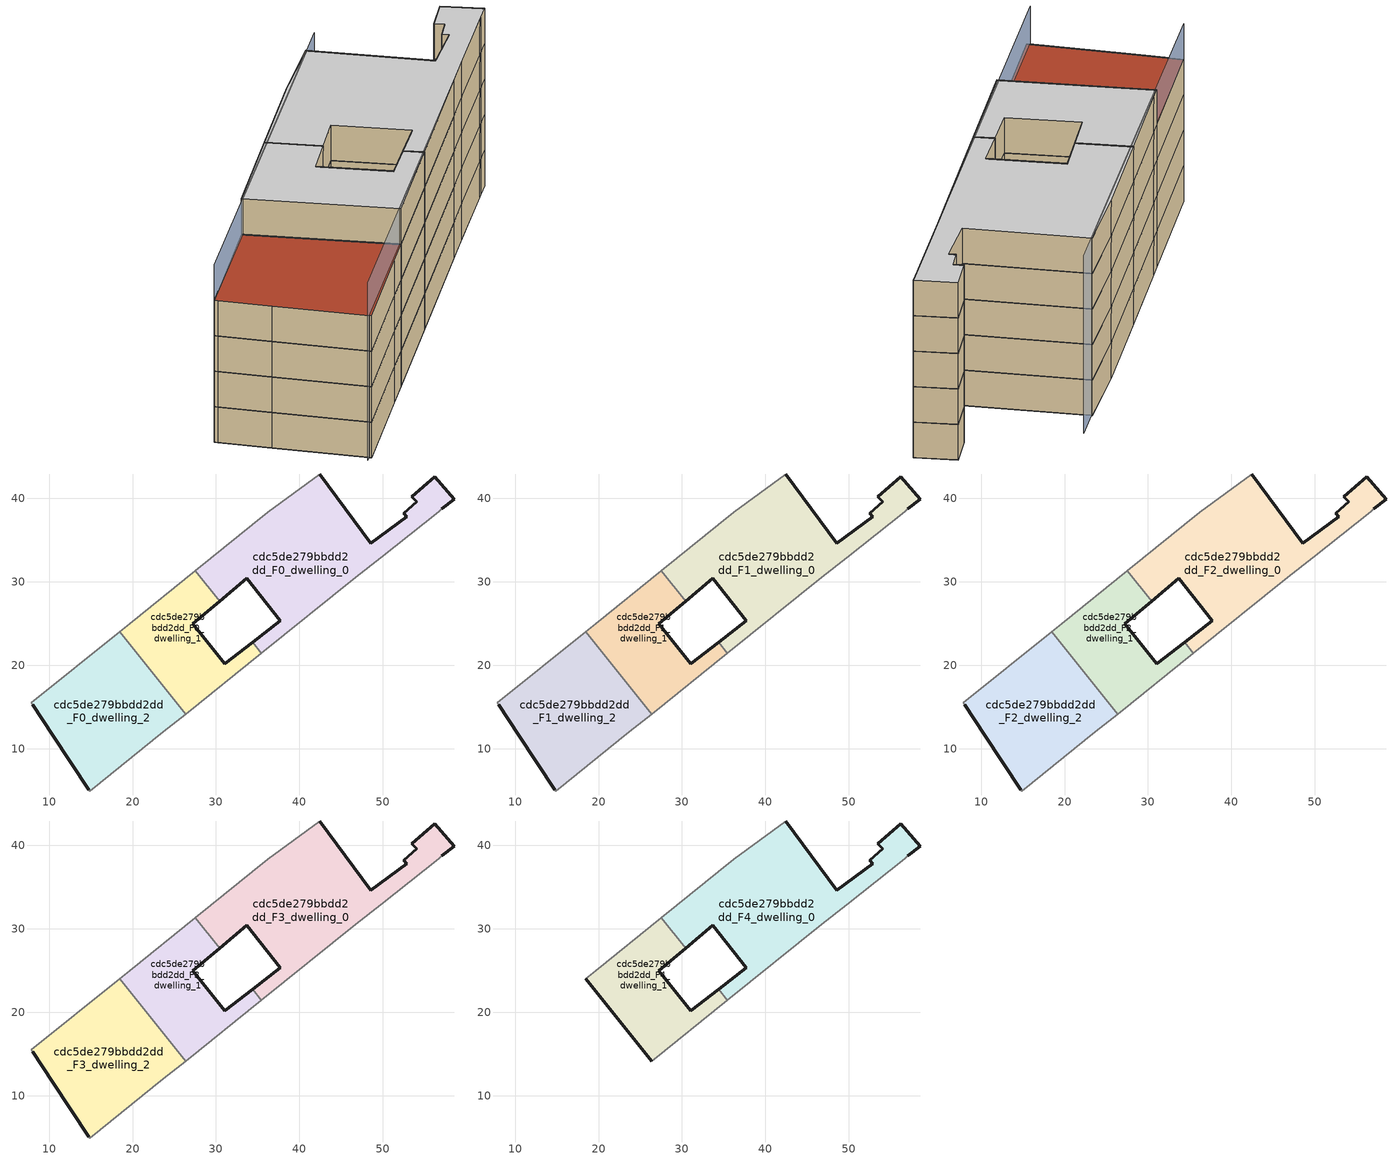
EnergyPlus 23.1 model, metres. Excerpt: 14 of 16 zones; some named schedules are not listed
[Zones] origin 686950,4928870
cdc5de279bbdd2dd_F0_dwelling_0
 floor ground (EU_floor_Construction): 49.72,32.88 56.69,38.41 57.08,38.72 58.53,39.86 56.22,42.56 53.46,40.19 54.03,39.56 52.47,38.19 52.85,37.76 48.55,34.6 42.44,42.91 36.22,38.31 27.53,31.33 30.44,27.69 33.68,30.4 37.71,25.35 34.38,22.77 35.44,21.44 46.77,30.53 z0
 wall outside (EU_wall_Construction): 34.38,22.77 37.71,25.35 33.68,30.4 30.44,27.69 / 42.44,42.91 48.55,34.6 52.85,37.76 52.47,38.19 54.03,39.56 53.46,40.19 56.22,42.56 58.53,39.86 57.08,38.72 z0:3
 wall adiabatic (EU_wall_Construction): 57.08,38.72 56.69,38.41 49.72,32.88 46.77,30.53 35.44,21.44 / 27.53,31.33 36.22,38.31 42.44,42.91 z0:3
 wall to cdc5de279bbdd2dd_F0_dwelling_1 (EU_wall_Construction): 35.44,21.44 34.38,22.77 / 30.44,27.69 27.53,31.33 z0:3
cdc5de279bbdd2dd_F0_dwelling_1
 floor ground (EU_floor_Construction): 35.44,21.44 34.38,22.77 31.06,20.2 27.21,24.98 30.44,27.69 27.53,31.33 19.65,24.99 18.45,24.03 26.36,14.15 z0
 wall outside (EU_wall_Construction): 30.44,27.69 27.21,24.98 31.06,20.2 34.38,22.77 z0:3
 wall adiabatic (EU_wall_Construction): 35.44,21.44 26.36,14.15 / 18.45,24.03 19.65,24.99 27.53,31.33 z0:3
 wall to cdc5de279bbdd2dd_F0_dwelling_2 (EU_wall_Construction): 26.36,14.15 18.45,24.03 z0:3
cdc5de279bbdd2dd_F0_dwelling_2
 floor ground (EU_floor_Construction): 23.68,12 26.36,14.15 18.45,24.03 7.89,15.52 8.06,15.29 10.46,11.62 14.77,5.1 14.88,4.93 z0
 wall outside (EU_wall_Construction): 14.77,5.1 10.46,11.62 8.06,15.29 z0:3
 wall adiabatic (EU_wall_Construction): 26.36,14.15 23.68,12 14.88,4.93 14.77,5.1 / 8.06,15.29 7.89,15.52 18.45,24.03 z0:3
cdc5de279bbdd2dd_F1_dwelling_0
 floor to cdc5de279bbdd2dd_F0_dwelling_0 (EU_floor_Construction): 49.72,32.88 56.69,38.41 57.08,38.72 58.53,39.86 56.22,42.56 53.46,40.19 54.03,39.56 52.47,38.19 52.85,37.76 48.55,34.6 42.44,42.91 36.22,38.31 27.53,31.33 30.44,27.69 33.68,30.4 37.71,25.35 34.38,22.77 35.44,21.44 46.77,30.53 z3
 wall outside (EU_wall_Construction): 34.38,22.77 37.71,25.35 33.68,30.4 30.44,27.69 / 42.44,42.91 48.55,34.6 52.85,37.76 52.47,38.19 54.03,39.56 53.46,40.19 56.22,42.56 58.53,39.86 57.08,38.72 z3:6
 wall adiabatic (EU_wall_Construction): 57.08,38.72 56.69,38.41 49.72,32.88 46.77,30.53 35.44,21.44 / 27.53,31.33 36.22,38.31 42.44,42.91 z3:6
 wall to cdc5de279bbdd2dd_F1_dwelling_1 (EU_wall_Construction): 35.44,21.44 34.38,22.77 / 30.44,27.69 27.53,31.33 z3:6
cdc5de279bbdd2dd_F1_dwelling_1
 floor to cdc5de279bbdd2dd_F0_dwelling_1 (EU_floor_Construction): 35.44,21.44 34.38,22.77 31.06,20.2 27.21,24.98 30.44,27.69 27.53,31.33 19.65,24.99 18.45,24.03 26.36,14.15 z3
 wall outside (EU_wall_Construction): 30.44,27.69 27.21,24.98 31.06,20.2 34.38,22.77 z3:6
 wall adiabatic (EU_wall_Construction): 35.44,21.44 26.36,14.15 / 18.45,24.03 19.65,24.99 27.53,31.33 z3:6
 wall to cdc5de279bbdd2dd_F1_dwelling_2 (EU_wall_Construction): 26.36,14.15 18.45,24.03 z3:6
cdc5de279bbdd2dd_F1_dwelling_2
 floor to cdc5de279bbdd2dd_F0_dwelling_2 (EU_floor_Construction): 23.68,12 26.36,14.15 18.45,24.03 7.89,15.52 8.06,15.29 10.46,11.62 14.77,5.1 14.88,4.93 z3
 wall outside (EU_wall_Construction): 14.77,5.1 10.46,11.62 8.06,15.29 z3:6
 wall adiabatic (EU_wall_Construction): 26.36,14.15 23.68,12 14.88,4.93 14.77,5.1 / 8.06,15.29 7.89,15.52 18.45,24.03 z3:6
cdc5de279bbdd2dd_F2_dwelling_0
 floor to cdc5de279bbdd2dd_F1_dwelling_0 (EU_floor_Construction): 49.72,32.88 56.69,38.41 57.08,38.72 58.53,39.86 56.22,42.56 53.46,40.19 54.03,39.56 52.47,38.19 52.85,37.76 48.55,34.6 42.44,42.91 36.22,38.31 27.53,31.33 30.44,27.69 33.68,30.4 37.71,25.35 34.38,22.77 35.44,21.44 46.77,30.53 z6
 wall outside (EU_wall_Construction): 34.38,22.77 37.71,25.35 33.68,30.4 30.44,27.69 / 42.44,42.91 48.55,34.6 52.85,37.76 52.47,38.19 54.03,39.56 53.46,40.19 56.22,42.56 58.53,39.86 57.08,38.72 z6:9
 wall adiabatic (EU_wall_Construction): 57.08,38.72 56.69,38.41 49.72,32.88 46.77,30.53 35.44,21.44 / 27.53,31.33 36.22,38.31 42.44,42.91 z6:9
 wall to cdc5de279bbdd2dd_F2_dwelling_1 (EU_wall_Construction): 35.44,21.44 34.38,22.77 / 30.44,27.69 27.53,31.33 z6:9
cdc5de279bbdd2dd_F2_dwelling_1
 floor to cdc5de279bbdd2dd_F1_dwelling_1 (EU_floor_Construction): 35.44,21.44 34.38,22.77 31.06,20.2 27.21,24.98 30.44,27.69 27.53,31.33 19.65,24.99 18.45,24.03 26.36,14.15 z6
 wall outside (EU_wall_Construction): 30.44,27.69 27.21,24.98 31.06,20.2 34.38,22.77 z6:9
 wall adiabatic (EU_wall_Construction): 35.44,21.44 26.36,14.15 / 18.45,24.03 19.65,24.99 27.53,31.33 z6:9
 wall to cdc5de279bbdd2dd_F2_dwelling_2 (EU_wall_Construction): 26.36,14.15 18.45,24.03 z6:9
cdc5de279bbdd2dd_F2_dwelling_2
 floor to cdc5de279bbdd2dd_F1_dwelling_2 (EU_floor_Construction): 23.68,12 26.36,14.15 18.45,24.03 7.89,15.52 8.06,15.29 10.46,11.62 14.77,5.1 14.88,4.93 z6
 wall outside (EU_wall_Construction): 14.77,5.1 10.46,11.62 8.06,15.29 z6:9
 wall adiabatic (EU_wall_Construction): 26.36,14.15 23.68,12 14.88,4.93 14.77,5.1 / 8.06,15.29 7.89,15.52 18.45,24.03 z6:9
cdc5de279bbdd2dd_F3_dwelling_0
 floor to cdc5de279bbdd2dd_F2_dwelling_0 (EU_floor_Construction): 49.72,32.88 56.69,38.41 57.08,38.72 58.53,39.86 56.22,42.56 53.46,40.19 54.03,39.56 52.47,38.19 52.85,37.76 48.55,34.6 42.44,42.91 36.22,38.31 27.53,31.33 30.44,27.69 33.68,30.4 37.71,25.35 34.38,22.77 35.44,21.44 46.77,30.53 z9
 wall outside (EU_wall_Construction): 34.38,22.77 37.71,25.35 33.68,30.4 30.44,27.69 / 42.44,42.91 48.55,34.6 52.85,37.76 52.47,38.19 54.03,39.56 53.46,40.19 56.22,42.56 58.53,39.86 57.08,38.72 z9:12
 wall adiabatic (EU_wall_Construction): 57.08,38.72 56.69,38.41 49.72,32.88 46.77,30.53 35.44,21.44 / 27.53,31.33 36.22,38.31 42.44,42.91 z9:12
 wall to cdc5de279bbdd2dd_F3_dwelling_1 (EU_wall_Construction): 35.44,21.44 34.38,22.77 / 30.44,27.69 27.53,31.33 z9:12
cdc5de279bbdd2dd_F3_dwelling_1
 floor to cdc5de279bbdd2dd_F2_dwelling_1 (EU_floor_Construction): 35.44,21.44 34.38,22.77 31.06,20.2 27.21,24.98 30.44,27.69 27.53,31.33 19.65,24.99 18.45,24.03 26.36,14.15 z9
 wall outside (EU_wall_Construction): 30.44,27.69 27.21,24.98 31.06,20.2 34.38,22.77 z9:12
 wall adiabatic (EU_wall_Construction): 35.44,21.44 26.36,14.15 / 18.45,24.03 19.65,24.99 27.53,31.33 z9:12
 wall to cdc5de279bbdd2dd_F3_dwelling_2 (EU_wall_Construction): 26.36,14.15 18.45,24.03 z9:12
cdc5de279bbdd2dd_F3_dwelling_2
 floor to cdc5de279bbdd2dd_F2_dwelling_2 (EU_floor_Construction): 23.68,12 26.36,14.15 18.45,24.03 7.89,15.52 8.06,15.29 10.46,11.62 14.77,5.1 14.88,4.93 z9
 wall outside (EU_wall_Construction): 14.77,5.1 10.46,11.62 8.06,15.29 z9:12
 wall adiabatic (EU_wall_Construction): 26.36,14.15 23.68,12 14.88,4.93 14.77,5.1 / 8.06,15.29 7.89,15.52 18.45,24.03 z9:12
 roof outside (EU_roof_Construction): 18.45,24.03 26.36,14.15 23.68,12 14.88,4.93 14.77,5.1 10.46,11.62 8.06,15.29 7.89,15.52 z12
cdc5de279bbdd2dd_F4_dwelling_0
 floor to cdc5de279bbdd2dd_F3_dwelling_0 (EU_floor_Construction): 49.72,32.88 56.69,38.41 57.08,38.72 58.53,39.86 56.22,42.56 53.46,40.19 54.03,39.56 52.47,38.19 52.85,37.76 48.55,34.6 42.44,42.91 36.22,38.31 27.53,31.33 30.44,27.69 33.68,30.4 37.71,25.35 34.38,22.77 35.44,21.44 46.77,30.53 z12
 wall outside (EU_wall_Construction): 34.38,22.77 37.71,25.35 33.68,30.4 30.44,27.69 / 42.44,42.91 48.55,34.6 52.85,37.76 52.47,38.19 54.03,39.56 53.46,40.19 56.22,42.56 58.53,39.86 57.08,38.72 z12:15
 wall adiabatic (EU_wall_Construction): 57.08,38.72 56.69,38.41 49.72,32.88 46.77,30.53 35.44,21.44 / 27.53,31.33 36.22,38.31 42.44,42.91 z12:15
 wall to cdc5de279bbdd2dd_F4_dwelling_1 (EU_wall_Construction): 35.44,21.44 34.38,22.77 / 30.44,27.69 27.53,31.33 z12:15
 ceiling to cdc5de279bbdd2dd_F5_dwelling_0 (EU_floor_Construction): 56.22,42.56 58.53,39.86 57.08,38.72 56.69,38.41 49.72,32.88 46.77,30.53 35.44,21.44 34.38,22.77 37.71,25.35 33.68,30.4 30.44,27.69 27.53,31.33 36.22,38.31 42.44,42.91 48.55,34.6 52.85,37.76 52.47,38.19 54.03,39.56 53.46,40.19 z15
cdc5de279bbdd2dd_F4_dwelling_1
 floor to cdc5de279bbdd2dd_F3_dwelling_1 (EU_floor_Construction): 35.44,21.44 34.38,22.77 31.06,20.2 27.21,24.98 30.44,27.69 27.53,31.33 19.65,24.99 18.45,24.03 26.36,14.15 z12
 wall outside (EU_wall_Construction): 30.44,27.69 27.21,24.98 31.06,20.2 34.38,22.77 / 26.36,14.15 18.45,24.03 z12:15
 wall adiabatic (EU_wall_Construction): 35.44,21.44 26.36,14.15 / 18.45,24.03 19.65,24.99 27.53,31.33 z12:15
 ceiling to cdc5de279bbdd2dd_F5_dwelling_1 (EU_floor_Construction): 30.44,27.69 27.21,24.98 31.06,20.2 34.38,22.77 35.44,21.44 26.36,14.15 18.45,24.03 19.65,24.99 27.53,31.33 z15
shading: 14.34,4.82 57.08,38.72 / 45.33,45.13 7.89,15.52 z0:15
[Building]
EU S2 Campaign: North Axis=0; Terrain=City; Solar Distribution=FullExterior
[Site:Location]
Bologna: Latitude=44.5; Longitude=11.25; Time Zone=1; Elevation=37
[SizingPeriod:WeatherFileDays]
AnnualSizingPeriod: Begin Month=1; Begin Day of Month=1; End Month=12; End Day of Month=31; Day of Week for Start Day=Monday; Use Weather File Daylight Saving Period=No; Use Weather File Rain and Snow Indicators=No
[MATERIAL]
EU_InternalMass_Material: Roughness=MediumRough; Thickness=0.1; Conductivity=1; Density=1800; Specific Heat=900; Thermal Absorptance=0.9; Solar Absorptance=0.7; Visible Absorptance=0.7
[MATERIAL:NOMASS] Roughness=MediumRough; Thermal Absorptance=0.9; Solar Absorptance=0.7; Visible Absorptance=0.7
Name | Thermal Resistance
EU_wall_NoMass | 0.905828
EU_roof_NoMass | 0.37593
EU_floor_NoMass | 0.67114
[CONSTRUCTION]
EU_wall_Construction: EU_wall_NoMass
EU_roof_Construction: EU_roof_NoMass
EU_floor_Construction: EU_floor_NoMass
EU_InternalMass_Construction: EU_InternalMass_Material
[ZONE] Type=1; Multiplier=1; Ceiling Height=autocalculate; Floor Area=autocalculate; Part of Total Floor Area=Yes
Name | Volume
cdc5de279bbdd2dd_F0_dwelling_0; cdc5de279bbdd2dd_F1_dwelling_0; cdc5de279bbdd2dd_F2_dwelling_0; cdc5de279bbdd2dd_F3_dwelling_0; cdc5de279bbdd2dd_F4_dwelling_0 | 709.097
cdc5de279bbdd2dd_F0_dwelling_1 | 363.721
cdc5de279bbdd2dd_F1_dwelling_1; cdc5de279bbdd2dd_F2_dwelling_1; cdc5de279bbdd2dd_F3_dwelling_1; cdc5de279bbdd2dd_F4_dwelling_1 | 363.723
cdc5de279bbdd2dd_F0_dwelling_2 | 536.383
cdc5de279bbdd2dd_F1_dwelling_2; cdc5de279bbdd2dd_F2_dwelling_2; cdc5de279bbdd2dd_F3_dwelling_2 | 536.382
[INTERNALMASS] Construction=EU_InternalMass_Construction
Name | Zone or ZoneList | Surface Area
cdc5de279bbdd2dd_F0_dwelling_0_EU_InternalMass | cdc5de279bbdd2dd_F0_dwelling_0 | 236.366
cdc5de279bbdd2dd_F0_dwelling_1_EU_InternalMass | cdc5de279bbdd2dd_F0_dwelling_1 | 121.241
cdc5de279bbdd2dd_F0_dwelling_2_EU_InternalMass | cdc5de279bbdd2dd_F0_dwelling_2 | 178.794
cdc5de279bbdd2dd_F1_dwelling_0_EU_InternalMass | cdc5de279bbdd2dd_F1_dwelling_0 | 236.366
cdc5de279bbdd2dd_F1_dwelling_1_EU_InternalMass | cdc5de279bbdd2dd_F1_dwelling_1 | 121.241
cdc5de279bbdd2dd_F1_dwelling_2_EU_InternalMass | cdc5de279bbdd2dd_F1_dwelling_2 | 178.794
cdc5de279bbdd2dd_F2_dwelling_0_EU_InternalMass | cdc5de279bbdd2dd_F2_dwelling_0 | 236.366
cdc5de279bbdd2dd_F2_dwelling_1_EU_InternalMass | cdc5de279bbdd2dd_F2_dwelling_1 | 121.241
cdc5de279bbdd2dd_F2_dwelling_2_EU_InternalMass | cdc5de279bbdd2dd_F2_dwelling_2 | 178.794
cdc5de279bbdd2dd_F3_dwelling_0_EU_InternalMass | cdc5de279bbdd2dd_F3_dwelling_0 | 236.366
cdc5de279bbdd2dd_F3_dwelling_1_EU_InternalMass | cdc5de279bbdd2dd_F3_dwelling_1 | 121.241
cdc5de279bbdd2dd_F3_dwelling_2_EU_InternalMass | cdc5de279bbdd2dd_F3_dwelling_2 | 178.794
cdc5de279bbdd2dd_F4_dwelling_0_EU_InternalMass | cdc5de279bbdd2dd_F4_dwelling_0 | 236.366
cdc5de279bbdd2dd_F4_dwelling_1_EU_InternalMass | cdc5de279bbdd2dd_F4_dwelling_1 | 300.035
[OTHEREQUIPMENT] Fuel Type=Electricity; Design Level Calculation Method=Watts/Area; Power per Zone Floor Area=1; Fraction Latent=0; Fraction Radiant=0; Fraction Lost=0; Carbon Dioxide Generation Rate=0; EndUse Subcategory=EU_Step8_InternalGains
Name | Zone or ZoneList or Space or SpaceList | Schedule
EU_Step8_InternalGain_cdc5de279bbdd2dd_F0_dwelling_0_f000 | cdc5de279bbdd2dd_F0_dwelling_0 | EU_Step8_GainSchedule_cdc5de279bbdd2dd_F0_dwelling_0_f000
EU_Step8_InternalGain_cdc5de279bbdd2dd_F0_dwelling_1_f000 | cdc5de279bbdd2dd_F0_dwelling_1 | EU_Step8_GainSchedule_cdc5de279bbdd2dd_F0_dwelling_1_f000
EU_Step8_InternalGain_cdc5de279bbdd2dd_F0_dwelling_2_f000 | cdc5de279bbdd2dd_F0_dwelling_2 | EU_Step8_GainSchedule_cdc5de279bbdd2dd_F0_dwelling_2_f000
EU_Step8_InternalGain_cdc5de279bbdd2dd_F1_dwelling_0_f000 | cdc5de279bbdd2dd_F1_dwelling_0 | EU_Step8_GainSchedule_cdc5de279bbdd2dd_F1_dwelling_0_f000
EU_Step8_InternalGain_cdc5de279bbdd2dd_F1_dwelling_1_f000 | cdc5de279bbdd2dd_F1_dwelling_1 | EU_Step8_GainSchedule_cdc5de279bbdd2dd_F1_dwelling_1_f000
EU_Step8_InternalGain_cdc5de279bbdd2dd_F1_dwelling_2_f000 | cdc5de279bbdd2dd_F1_dwelling_2 | EU_Step8_GainSchedule_cdc5de279bbdd2dd_F1_dwelling_2_f000
EU_Step8_InternalGain_cdc5de279bbdd2dd_F2_dwelling_0_f000 | cdc5de279bbdd2dd_F2_dwelling_0 | EU_Step8_GainSchedule_cdc5de279bbdd2dd_F2_dwelling_0_f000
EU_Step8_InternalGain_cdc5de279bbdd2dd_F2_dwelling_1_f000 | cdc5de279bbdd2dd_F2_dwelling_1 | EU_Step8_GainSchedule_cdc5de279bbdd2dd_F2_dwelling_1_f000
EU_Step8_InternalGain_cdc5de279bbdd2dd_F2_dwelling_2_f000 | cdc5de279bbdd2dd_F2_dwelling_2 | EU_Step8_GainSchedule_cdc5de279bbdd2dd_F2_dwelling_2_f000
EU_Step8_InternalGain_cdc5de279bbdd2dd_F3_dwelling_0_f000 | cdc5de279bbdd2dd_F3_dwelling_0 | EU_Step8_GainSchedule_cdc5de279bbdd2dd_F3_dwelling_0_f000
EU_Step8_InternalGain_cdc5de279bbdd2dd_F3_dwelling_1_f000 | cdc5de279bbdd2dd_F3_dwelling_1 | EU_Step8_GainSchedule_cdc5de279bbdd2dd_F3_dwelling_1_f000
EU_Step8_InternalGain_cdc5de279bbdd2dd_F3_dwelling_2_f000 | cdc5de279bbdd2dd_F3_dwelling_2 | EU_Step8_GainSchedule_cdc5de279bbdd2dd_F3_dwelling_2_f000
EU_Step8_InternalGain_cdc5de279bbdd2dd_F4_dwelling_0_f000 | cdc5de279bbdd2dd_F4_dwelling_0 | EU_Step8_GainSchedule_cdc5de279bbdd2dd_F4_dwelling_0_f000
EU_Step8_InternalGain_cdc5de279bbdd2dd_F4_dwelling_1_f000 | cdc5de279bbdd2dd_F4_dwelling_1 | EU_Step8_GainSchedule_cdc5de279bbdd2dd_F4_dwelling_1_f000
[ZONEVENTILATION:DESIGNFLOWRATE] Schedule=EU_AlwaysOn; Design Flow Rate Calculation Method=AirChanges/Hour; Air Changes per Hour=0.73129; Ventilation Type=Natural; Fan Pressure Rise=0; Fan Total Efficiency=1; Constant Term Coefficient=1; Temperature Term Coefficient=0; Velocity Term Coefficient=0; Velocity Squared Term Coefficient=0; Minimum Indoor Temperature=-100; Maximum Indoor Temperature=100; Delta Temperature=-100; Minimum Outdoor Temperature=-100; Maximum Outdoor Temperature=100; Maximum Wind Speed=40
Name | Zone or ZoneList or Space or SpaceList
EU_ConstantAir_cdc5de279bbdd2dd_F0_dwelling_0 | cdc5de279bbdd2dd_F0_dwelling_0
EU_ConstantAir_cdc5de279bbdd2dd_F0_dwelling_1 | cdc5de279bbdd2dd_F0_dwelling_1
EU_ConstantAir_cdc5de279bbdd2dd_F0_dwelling_2 | cdc5de279bbdd2dd_F0_dwelling_2
EU_ConstantAir_cdc5de279bbdd2dd_F1_dwelling_0 | cdc5de279bbdd2dd_F1_dwelling_0
EU_ConstantAir_cdc5de279bbdd2dd_F1_dwelling_1 | cdc5de279bbdd2dd_F1_dwelling_1
EU_ConstantAir_cdc5de279bbdd2dd_F1_dwelling_2 | cdc5de279bbdd2dd_F1_dwelling_2
EU_ConstantAir_cdc5de279bbdd2dd_F2_dwelling_0 | cdc5de279bbdd2dd_F2_dwelling_0
EU_ConstantAir_cdc5de279bbdd2dd_F2_dwelling_1 | cdc5de279bbdd2dd_F2_dwelling_1
EU_ConstantAir_cdc5de279bbdd2dd_F2_dwelling_2 | cdc5de279bbdd2dd_F2_dwelling_2
EU_ConstantAir_cdc5de279bbdd2dd_F3_dwelling_0 | cdc5de279bbdd2dd_F3_dwelling_0
EU_ConstantAir_cdc5de279bbdd2dd_F3_dwelling_1 | cdc5de279bbdd2dd_F3_dwelling_1
EU_ConstantAir_cdc5de279bbdd2dd_F3_dwelling_2 | cdc5de279bbdd2dd_F3_dwelling_2
EU_ConstantAir_cdc5de279bbdd2dd_F4_dwelling_0 | cdc5de279bbdd2dd_F4_dwelling_0
EU_ConstantAir_cdc5de279bbdd2dd_F4_dwelling_1 | cdc5de279bbdd2dd_F4_dwelling_1
[HVACTEMPLATE:THERMOSTAT] Constant Heating Setpoint=20; Constant Cooling Setpoint=50
EU_HeatOnly_cdc5de279bbdd2dd_F0_dwelling_0; EU_HeatOnly_cdc5de279bbdd2dd_F0_dwelling_1; EU_HeatOnly_cdc5de279bbdd2dd_F0_dwelling_2; EU_HeatOnly_cdc5de279bbdd2dd_F1_dwelling_0; EU_HeatOnly_cdc5de279bbdd2dd_F1_dwelling_1; EU_HeatOnly_cdc5de279bbdd2dd_F1_dwelling_2; EU_HeatOnly_cdc5de279bbdd2dd_F2_dwelling_0; EU_HeatOnly_cdc5de279bbdd2dd_F2_dwelling_1; EU_HeatOnly_cdc5de279bbdd2dd_F2_dwelling_2; EU_HeatOnly_cdc5de279bbdd2dd_F3_dwelling_0; EU_HeatOnly_cdc5de279bbdd2dd_F3_dwelling_1; EU_HeatOnly_cdc5de279bbdd2dd_F3_dwelling_2; EU_HeatOnly_cdc5de279bbdd2dd_F4_dwelling_0; EU_HeatOnly_cdc5de279bbdd2dd_F4_dwelling_1; EU_HeatOnly_cdc5de279bbdd2dd_F5_dwelling_0; EU_HeatOnly_cdc5de279bbdd2dd_F5_dwelling_1
[HVACTEMPLATE:ZONE:IDEALLOADSAIRSYSTEM] System Availability Schedule=EU_AlwaysOn; Maximum Heating Supply Air Temperature=50; Minimum Cooling Supply Air Temperature=13; Maximum Heating Supply Air Humidity Ratio=0.0156; Minimum Cooling Supply Air Humidity Ratio=0.0077; Heating Limit=NoLimit; Cooling Limit=NoLimit; Heating Availability Schedule=EU_AlwaysOn; Cooling Availability Schedule=EU_CoolingOff; Dehumidification Control Type=ConstantSensibleHeatRatio; Cooling Sensible Heat Ratio=0.7; Dehumidification Setpoint=60; Humidification Control Type=None; Humidification Setpoint=30; Outdoor Air Method=None; Outdoor Air Flow Rate per Person=0.00944; Outdoor Air Flow Rate per Zone Floor Area=0; Outdoor Air Flow Rate per Zone=0; Demand Controlled Ventilation Type=None; Outdoor Air Economizer Type=NoEconomizer; Heat Recovery Type=None; Sensible Heat Recovery Effectiveness=0.7; Latent Heat Recovery Effectiveness=0.65
Name | Template Thermostat
cdc5de279bbdd2dd_F0_dwelling_0 | EU_HeatOnly_cdc5de279bbdd2dd_F0_dwelling_0
cdc5de279bbdd2dd_F0_dwelling_1 | EU_HeatOnly_cdc5de279bbdd2dd_F0_dwelling_1
cdc5de279bbdd2dd_F0_dwelling_2 | EU_HeatOnly_cdc5de279bbdd2dd_F0_dwelling_2
cdc5de279bbdd2dd_F1_dwelling_0 | EU_HeatOnly_cdc5de279bbdd2dd_F1_dwelling_0
cdc5de279bbdd2dd_F1_dwelling_1 | EU_HeatOnly_cdc5de279bbdd2dd_F1_dwelling_1
cdc5de279bbdd2dd_F1_dwelling_2 | EU_HeatOnly_cdc5de279bbdd2dd_F1_dwelling_2
cdc5de279bbdd2dd_F2_dwelling_0 | EU_HeatOnly_cdc5de279bbdd2dd_F2_dwelling_0
